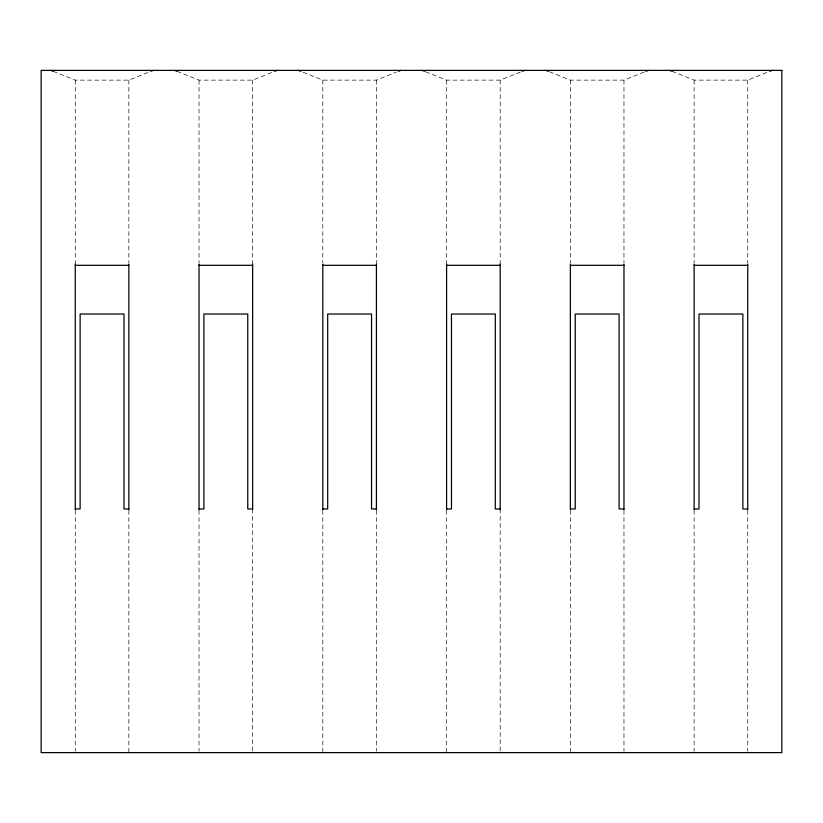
<?xml version="1.0" encoding="UTF-8"?>
<svg xmlns="http://www.w3.org/2000/svg" width="823" height="823" viewBox="0 0 823 823"><rect width="100%" height="100%" fill="white"/><g stroke="black" fill="none" stroke-linecap="round" stroke-linejoin="round"><path stroke-width="0.62" stroke-dasharray="4.12 3.09" d="M53.217 71.313L75.263 80.129L128.861 80.129L149.745 71.776M176.996 71.313L199.032 80.129L252.64 80.129L274.687 71.313M303.09 72.249L322.811 80.129L376.409 80.129L396.141 72.249M425.697 71.776L446.591 80.129L500.189 80.129L521.072 71.776M549.476 71.776L570.36 80.129L623.968 80.129L644.851 71.776M672.093 71.313L694.139 80.129L747.737 80.129L768.62 71.776M747.737 80.129L747.737 262.753M747.737 510.239L747.737 751.327M694.139 80.129L694.139 262.753M694.139 510.239L694.139 751.327M623.968 80.129L623.968 262.753M623.968 510.239L623.968 751.327M570.36 80.129L570.36 262.753M570.36 510.239L570.36 752.613M500.189 80.129L500.189 265.304M500.189 508.964L500.189 751.327M446.591 80.129L446.591 265.304M446.591 510.239L446.591 752.613M376.409 80.129L376.409 265.304M376.409 510.239L376.409 751.327M322.811 80.129L322.811 262.753M322.811 510.239L322.811 752.613M252.64 80.129L252.64 265.304M252.64 508.964L252.64 751.327M199.032 80.129L199.032 262.753M199.032 510.239L199.032 751.327M128.861 80.129L128.861 262.753M128.861 510.239L128.861 752.613M75.263 80.129L75.263 265.304M75.263 510.239L75.263 751.327"/><path stroke-width="1.23" d="M150.907 71.313L153.232 70.387M274.687 71.313L277.001 70.387M398.455 71.313L400.78 70.387M522.235 71.313L524.549 70.387M646.004 71.313L648.329 70.387M769.783 71.313L772.108 70.387M75.263 265.304L128.861 265.304M199.032 265.304L252.64 265.304M322.811 265.304L376.409 265.304M446.591 265.304L500.189 265.304M570.36 265.304L623.968 265.304M694.139 265.304L747.737 265.304M75.263 508.964L80.129 508.964L80.129 314.036L123.995 314.036L123.995 508.964L128.861 508.964M199.032 508.964L203.909 508.964L203.909 314.036L247.764 314.036L247.764 508.964L252.64 508.964M322.811 508.964L327.688 508.964L327.688 314.036L371.543 314.036L371.543 508.964L376.409 508.964M446.591 508.964L451.457 508.964L451.457 314.036L495.312 314.036L495.312 508.964L500.189 508.964M570.36 508.964L575.236 508.964L575.236 314.036L619.091 314.036L619.091 508.964L623.968 508.964M694.139 508.964L699.005 508.964L699.005 314.036L742.871 314.036L742.871 508.964L747.737 508.964M669.768 70.387L672.093 71.313M545.999 70.387L548.313 71.313M422.22 70.387L424.545 71.313M298.451 70.387L300.765 71.313M174.671 70.387L176.996 71.313M50.892 70.387L53.217 71.313M747.737 264.008L747.737 509.591M694.139 264.008L694.139 509.591M623.968 264.008L623.968 509.591M570.36 264.008L570.36 509.591M500.189 264.008L500.189 509.591M446.591 264.008L446.591 509.591M376.409 264.008L376.409 509.591M322.811 264.008L322.811 509.591M252.64 264.008L252.64 509.591M199.032 264.008L199.032 509.591M128.861 264.008L128.861 509.591M75.263 264.008L75.263 509.591M781.85 70.387L41.15 70.387L41.15 752.613L781.85 752.613L781.85 70.387"/></g></svg>
